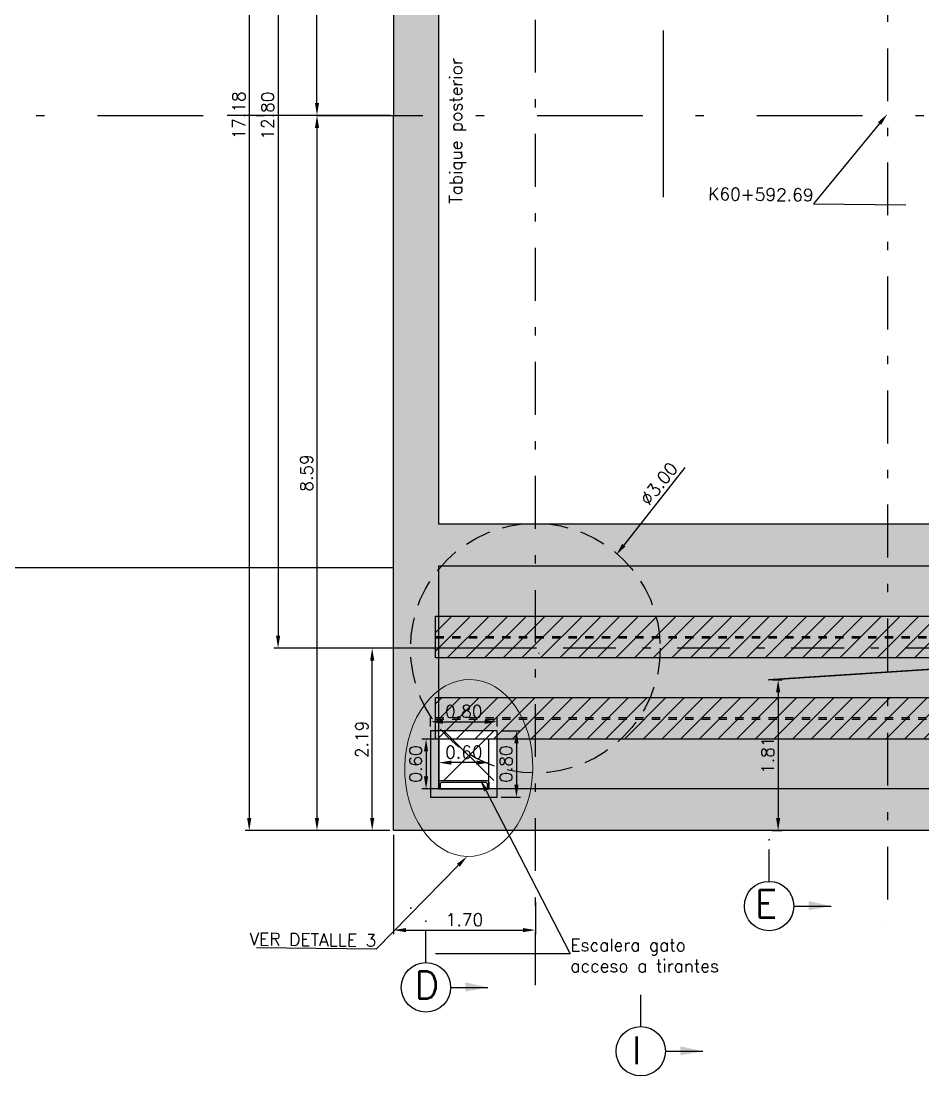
# Model space of a CAD drawing. Header units: metres. Extents: x 1080594 to 1081411, y 976871 to 977162.
# Drawn here: x 1080656.1 to 1080666.93, y 976936.64 to 976949.31 of the extents above; entities that cross this region are included whole.
import ezdxf
from ezdxf import colors
from ezdxf.entities.mleader import LeaderData, LeaderLine
from ezdxf.math import Vec2, Vec3

# ---------------------------------------------------------------- set-up
doc = ezdxf.new("R2010")
doc.units = ezdxf.units.M
doc.header["$LTSCALE"] = 25.4
doc.linetypes.add('DASHDOT', pattern=[1, 0.5, -0.25, 0, -0.25])
doc.linetypes.add('HIDDEN', pattern=[0.375, 0.25, -0.125])
for name, color, linetype in [('CIRCULOCONTRAP', 130, 'Continuous'), ('CONTRAPESO', 3, 'Continuous'), ('DGEO_S3E1_NUEV_BVIA', 60, 'Continuous'), ('dgeo_s3e1_nuevSTALBL', 7, 'Continuous'), ('DIMCONTRAPESO', 1, 'Continuous'), ('EJE APOYOS', 9, 'DASHDOT'), ('EJE PUENTE', 41, 'DASHDOT'), ('ESCALERAGATO', 53, 'Continuous'), ('PERFIL MET', 37, 'Continuous'), ('PILA', 3, 'Continuous'), ('R175COTR', 7, 'Continuous')]:
    doc.layers.add(name, color=color, linetype=linetype)
for name, color, linetype, lineweight in [('COTA', 1, 'Continuous', 30), ('EJECONTRAPESO', 41, 'DASHDOT', 30), ('OTROS', 8, 'Continuous', 5), ('SOLIDOREFCONT', 254, 'Continuous', 5), ('TAPACCESO', 30, 'Continuous', 30), ('TIRANTE', 170, 'Continuous', 30)]:
    doc.layers.add(name, color=color, linetype=linetype, lineweight=lineweight)
doc.styles.add('romans', font='romans.shx')
doc.dimstyles.new('Copy 75', dxfattribs={"dimtxt": 0.15, "dimasz": 0.15, "dimexe": 0.05, "dimexo": 0.05, "dimgap": 0.05, "dimtad": 1, "dimzin": 0, "dimdsep": 46, "dimtxsty": 'romans', "dimcen": 0.002, "dimclrd": 1, "dimclre": 1, "dimclrt": 3, "dimadec": 4, "dimazin": 0, "dimtfac": 1, "dimtofl": 0, "dimtmove": 1, "dimatfit": 3, "dimfxl": 1, "dimtolj": 1, "dimtzin": 0, "dimarcsym": 1})

# ---------------------------------------------------------------- blocks, each defined once
blk = doc.blocks.new('sta_tic')
blk.add_line((0, -0.04164999999999996), (0, 0.04164999999999996))
blk = doc.blocks.new('*D65')
at = {"layer": 'Defpoints', "color": 0, "transparency": 16777216}
for p in [(1080660.313019928, 976941.7793756075), (1080660.573263282, 976941.7793756075), (1080660.573310948, 976939.5894932852)]:
    blk.add_point(p, dxfattribs=at)
at = {"layer": 'DIMCONTRAPESO', "color": 1, "lineweight": -2, "transparency": 16777216}
for p, q in [((1080660.523263282, 976941.7793756075), (1080660.263019928, 976941.7793756075)), ((1080660.313019928, 976939.7394932852), (1080660.313019928, 976941.6293756075)), ((1080660.523310948, 976939.5894932852), (1080660.263019928, 976939.5894932852))]:
    blk.add_line(p, q, dxfattribs=at)
at = {"layer": 'DIMCONTRAPESO', "color": 1, "transparency": 16777216}
for points in [[(1080660.288019928, 976941.6293756075), (1080660.338019928, 976941.6293756075), (1080660.313019928, 976941.7793756075)], [(1080660.288019928, 976939.7394932852), (1080660.338019928, 976939.7394932852), (1080660.313019928, 976939.5894932852)]]:
    blk.add_solid(points, dxfattribs=at)
at = {"layer": 'DIMCONTRAPESO', "color": 3, "transparency": 16777216, "insert": (1080660.188019928, 976940.6844344464), "char_height": 0.15, "attachment_point": 5, "rotation": 90, "style": 'romans'}
blk.add_mtext('\\A1;2.19', dxfattribs=at)
blk = doc.blocks.new('*D66')
at = {"layer": 'Defpoints', "color": 0, "transparency": 16777216}
for p in [(1080660.570608189, 976939.5894934441), (1080662.27317186, 976938.7780392828), (1080662.27317186, 976938.3935351307)]:
    blk.add_point(p, dxfattribs=at)
at = {"layer": 'DIMCONTRAPESO', "color": 1, "lineweight": -2, "transparency": 16777216}
for p, q in [((1080660.570608189, 976939.539493444), (1080660.570608189, 976938.3435351306)), ((1080662.27317186, 976938.7280392827), (1080662.27317186, 976938.3435351306)), ((1080660.720608189, 976938.3935351307), (1080662.12317186, 976938.3935351307))]:
    blk.add_line(p, q, dxfattribs=at)
at = {"layer": 'DIMCONTRAPESO', "color": 1, "transparency": 16777216}
for points in [[(1080660.720608189, 976938.4185351307), (1080660.720608189, 976938.3685351306), (1080660.570608189, 976938.3935351307)], [(1080662.12317186, 976938.4185351307), (1080662.12317186, 976938.3685351306), (1080662.27317186, 976938.3935351307)]]:
    blk.add_solid(points, dxfattribs=at)
at = {"layer": 'DIMCONTRAPESO', "color": 3, "transparency": 16777216, "insert": (1080661.421890025, 976938.5185351307), "char_height": 0.15, "attachment_point": 5, "style": 'romans'}
blk.add_mtext('\\A1;1.70', dxfattribs=at)
blk = doc.blocks.new('*D69')
at = {"layer": 'Defpoints', "color": 0, "transparency": 16777216}
for p in [(1080659.928181577, 976948.1799643373), (1080659.649908516, 976939.5894934441), (1080660.570608189, 976939.5894934441)]:
    blk.add_point(p, dxfattribs=at)
at = {"layer": 'DIMCONTRAPESO', "color": 1, "lineweight": -2, "transparency": 16777216}
for p, q in [((1080659.878181577, 976948.1799643373), (1080659.599908516, 976948.1799643373)), ((1080659.649908516, 976948.0299643372), (1080659.649908516, 976939.7394934441)), ((1080660.520608189, 976939.5894934441), (1080659.599908516, 976939.5894934441))]:
    blk.add_line(p, q, dxfattribs=at)
at = {"layer": 'DIMCONTRAPESO', "color": 1, "transparency": 16777216}
for points in [[(1080659.624908516, 976948.0299643372), (1080659.674908516, 976948.0299643372), (1080659.649908516, 976948.1799643373)], [(1080659.624908516, 976939.7394934441), (1080659.674908516, 976939.7394934441), (1080659.649908516, 976939.5894934441)]]:
    blk.add_solid(points, dxfattribs=at)
at = {"layer": 'DIMCONTRAPESO', "color": 3, "transparency": 16777216, "insert": (1080659.524908516, 976943.8847288907), "char_height": 0.15, "attachment_point": 5, "rotation": 90, "style": 'romans'}
blk.add_mtext('\\A1;8.59', dxfattribs=at)
blk = doc.blocks.new('*D73')
at = {"layer": 'Defpoints', "color": 0, "transparency": 16777216}
for p in [(1080663.243444485, 976942.8998773193), (1080661.388184561, 976940.5423339759)]:
    blk.add_point(p, dxfattribs=at)
at = {"layer": 'DIMCONTRAPESO', "color": 1, "lineweight": -2, "transparency": 16777216}
for p, q in [((1080664.070040967, 976943.950262232), (1080663.336207481, 976943.0177544865)), ((1080662.313814523, 976941.7211056476), (1080662.317814524, 976941.7211056477)), ((1080662.315814523, 976941.7191056479), (1080662.315814523, 976941.7231056477))]:
    blk.add_line(p, q, dxfattribs=at)
at = {"layer": 'DIMCONTRAPESO', "color": 1, "transparency": 16777216}
blk.add_solid([(1080663.316561287, 976943.0332149859), (1080663.355853676, 976943.0022939872), (1080663.243444485, 976942.8998773193)], dxfattribs=at)
at = {"layer": 'DIMCONTRAPESO', "color": 3, "transparency": 16777216, "insert": (1080663.757571646, 976943.7553246047), "char_height": 0.15, "attachment_point": 5, "rotation": 51.799155771718674, "style": 'romans'}
blk.add_mtext('\\A1;∅3.00', dxfattribs=at)
blk = doc.blocks.new('*D91')
at = {"layer": 'Defpoints', "color": 0, "transparency": 16777216}
for p in [(1080661.813263283, 976940.8961763742), (1080661.013263282, 976940.7889934485), (1080661.813263283, 976940.7889934485)]:
    blk.add_point(p, dxfattribs=at)
at = {"layer": 'DIMCONTRAPESO', "color": 1, "lineweight": -2, "transparency": 16777216}
for p, q in [((1080661.013263282, 976940.8389934485), (1080661.013263282, 976940.9461763742)), ((1080661.163263282, 976940.8961763742), (1080661.663263283, 976940.8961763742)), ((1080661.813263283, 976940.8389934485), (1080661.813263283, 976940.9461763742))]:
    blk.add_line(p, q, dxfattribs=at)
at = {"layer": 'DIMCONTRAPESO', "color": 1, "transparency": 16777216}
for points in [[(1080661.163263282, 976940.9211763742), (1080661.163263282, 976940.8711763741), (1080661.013263282, 976940.8961763742)], [(1080661.663263283, 976940.9211763742), (1080661.663263283, 976940.8711763741), (1080661.813263283, 976940.8961763742)]]:
    blk.add_solid(points, dxfattribs=at)
at = {"layer": 'DIMCONTRAPESO', "color": 3, "transparency": 16777216, "insert": (1080661.413263283, 976941.0211763742), "char_height": 0.15, "attachment_point": 5, "style": 'romans'}
blk.add_mtext('\\A1;0.80', dxfattribs=at)
blk = doc.blocks.new('*D92')
at = {"layer": 'Defpoints', "color": 0, "transparency": 16777216}
for p in [(1080661.173263206, 976940.6889934484), (1080660.96027649, 976940.0889934484), (1080661.173263206, 976940.0889934484)]:
    blk.add_point(p, dxfattribs=at)
at = {"layer": 'DIMCONTRAPESO', "color": 1, "lineweight": -2, "transparency": 16777216}
for p, q in [((1080661.123263206, 976940.6889934484), (1080660.91027649, 976940.6889934484)), ((1080660.96027649, 976940.5389934484), (1080660.96027649, 976940.2389934484)), ((1080661.123263206, 976940.0889934484), (1080660.91027649, 976940.0889934484))]:
    blk.add_line(p, q, dxfattribs=at)
at = {"layer": 'DIMCONTRAPESO', "color": 1, "transparency": 16777216}
for points in [[(1080660.93527649, 976940.5389934484), (1080660.98527649, 976940.5389934484), (1080660.96027649, 976940.6889934484)], [(1080660.93527649, 976940.2389934484), (1080660.98527649, 976940.2389934484), (1080660.96027649, 976940.0889934484)]]:
    blk.add_solid(points, dxfattribs=at)
at = {"layer": 'DIMCONTRAPESO', "color": 3, "transparency": 16777216, "insert": (1080660.835276489, 976940.3889934485), "char_height": 0.15, "attachment_point": 5, "rotation": 90, "style": 'romans'}
blk.add_mtext('\\A1;0.60', dxfattribs=at)
blk = doc.blocks.new('*D93')
at = {"layer": 'Defpoints', "color": 0, "transparency": 16777216}
for p in [(1080661.113263282, 976940.4051793386), (1080661.113263282, 976940.1889934485), (1080661.715634172, 976940.1889934485)]:
    blk.add_point(p, dxfattribs=at)
at = {"layer": 'DIMCONTRAPESO', "color": 1, "lineweight": -2, "transparency": 16777216}
for p, q in [((1080661.113263282, 976940.2389934486), (1080661.113263282, 976940.4551793387)), ((1080661.715634172, 976940.2389934486), (1080661.715634172, 976940.4551793387)), ((1080661.565634172, 976940.4051793386), (1080661.263263282, 976940.4051793386))]:
    blk.add_line(p, q, dxfattribs=at)
at = {"layer": 'DIMCONTRAPESO', "color": 1, "transparency": 16777216}
for points in [[(1080661.263263282, 976940.4301793387), (1080661.263263282, 976940.3801793386), (1080661.113263282, 976940.4051793386)], [(1080661.565634172, 976940.4301793387), (1080661.565634172, 976940.3801793386), (1080661.715634172, 976940.4051793386)]]:
    blk.add_solid(points, dxfattribs=at)
at = {"layer": 'DIMCONTRAPESO', "color": 3, "transparency": 16777216, "insert": (1080661.414448727, 976940.5301793386), "char_height": 0.15, "attachment_point": 5, "style": 'romans'}
blk.add_mtext('\\A1;0.60', dxfattribs=at)
blk = doc.blocks.new('*D94')
at = {"layer": 'Defpoints', "color": 0, "transparency": 16777216}
for p in [(1080661.813263283, 976940.7889934485), (1080661.813263283, 976939.9889934486), (1080662.046070617, 976939.9889934486)]:
    blk.add_point(p, dxfattribs=at)
at = {"layer": 'DIMCONTRAPESO', "color": 1, "lineweight": -2, "transparency": 16777216}
for p, q in [((1080661.863263283, 976940.7889934485), (1080662.096070617, 976940.7889934485)), ((1080662.046070617, 976940.6389934485), (1080662.046070617, 976940.1389934486)), ((1080661.863263283, 976939.9889934486), (1080662.096070617, 976939.9889934486))]:
    blk.add_line(p, q, dxfattribs=at)
at = {"layer": 'DIMCONTRAPESO', "color": 1, "transparency": 16777216}
for points in [[(1080662.021070617, 976940.6389934485), (1080662.071070617, 976940.6389934485), (1080662.046070617, 976940.7889934485)], [(1080662.021070617, 976940.1389934486), (1080662.071070617, 976940.1389934486), (1080662.046070617, 976939.9889934486)]]:
    blk.add_solid(points, dxfattribs=at)
at = {"layer": 'DIMCONTRAPESO', "color": 3, "transparency": 16777216, "insert": (1080661.921070617, 976940.3889934487), "char_height": 0.15, "attachment_point": 5, "rotation": 90, "style": 'romans'}
blk.add_mtext('\\A1;0.80', dxfattribs=at)
blk = doc.blocks.new('*D97')
at = {"layer": 'Defpoints', "color": 0, "transparency": 16777216}
for p in [(1080659.649908516, 976956.7700577831), (1080659.649908516, 976956.7700577831), (1080659.649908516, 976948.1799643373)]:
    blk.add_point(p, dxfattribs=at)
at = {"layer": 'DIMCONTRAPESO', "color": 1, "lineweight": -2, "transparency": 16777216}
blk.add_line((1080659.649908516, 976948.3299643373), (1080659.649908516, 976956.6200577831), dxfattribs=at)
at = {"layer": 'DIMCONTRAPESO', "color": 1, "transparency": 16777216}
for points in [[(1080659.624908516, 976956.6200577831), (1080659.674908516, 976956.6200577831), (1080659.649908516, 976956.7700577831)], [(1080659.624908516, 976948.3299643373), (1080659.674908516, 976948.3299643373), (1080659.649908516, 976948.1799643373)]]:
    blk.add_solid(points, dxfattribs=at)
at = {"layer": 'DIMCONTRAPESO', "color": 3, "transparency": 16777216, "insert": (1080659.524908516, 976952.4750110604), "char_height": 0.15, "attachment_point": 5, "rotation": 90, "style": 'romans'}
blk.add_mtext('\\A1;8.59', dxfattribs=at)
blk = doc.blocks.new('*D133')
at = {"layer": 'COTA', "color": 1, "lineweight": -2, "transparency": 16777216}
for p, q in [((1080665.123263282, 976941.399768764), (1080665.239537978, 976941.399768764)), ((1080665.189537978, 976941.249768764), (1080665.189537978, 976939.7392286262)), ((1080665.123233866, 976939.5892286262), (1080665.239537978, 976939.5892286262))]:
    blk.add_line(p, q, dxfattribs=at)
at = {"layer": 'COTA', "color": 1, "transparency": 16777216}
for points in [[(1080665.164537978, 976941.249768764), (1080665.214537978, 976941.249768764), (1080665.189537978, 976941.399768764)], [(1080665.164537978, 976939.7392286262), (1080665.214537978, 976939.7392286262), (1080665.189537978, 976939.5892286262)]]:
    blk.add_solid(points, dxfattribs=at)
at = {"layer": 'Defpoints', "color": 0, "transparency": 16777216}
for p in [(1080665.073263282, 976941.399768764), (1080665.073233866, 976939.5892286262), (1080665.189537978, 976939.5892286262)]:
    blk.add_point(p, dxfattribs=at)
at = {"layer": 'COTA', "color": 3, "transparency": 16777216, "insert": (1080665.064537978, 976940.4944986952), "char_height": 0.15, "attachment_point": 5, "rotation": 90, "style": 'romans'}
blk.add_mtext('\\A1;1.81', dxfattribs=at)
blk = doc.blocks.new('*D336')
at = {"layer": 'COTA', "color": 1, "lineweight": -2, "transparency": 16777216}
for p, q in [((1080660.523263282, 976956.7704352259), (1080658.785795566, 976956.7704352259)), ((1080658.835795566, 976956.6204352259), (1080658.835795566, 976939.739493508)), ((1080660.522252801, 976939.589493508), (1080658.785795566, 976939.589493508))]:
    blk.add_line(p, q, dxfattribs=at)
at = {"layer": 'COTA', "color": 1, "transparency": 16777216}
for points in [[(1080658.810795566, 976956.6204352259), (1080658.860795566, 976956.6204352259), (1080658.835795566, 976956.7704352259)], [(1080658.810795566, 976939.739493508), (1080658.860795566, 976939.739493508), (1080658.835795566, 976939.589493508)]]:
    blk.add_solid(points, dxfattribs=at)
at = {"layer": 'Defpoints', "color": 0, "transparency": 16777216}
for p in [(1080660.573263282, 976956.7704352259), (1080658.835795566, 976939.589493508), (1080660.572252801, 976939.589493508)]:
    blk.add_point(p, dxfattribs=at)
at = {"layer": 'COTA', "color": 3, "transparency": 16777216, "insert": (1080658.710795566, 976948.1799643671), "char_height": 0.15, "attachment_point": 5, "rotation": 90, "style": 'romans'}
blk.add_mtext('\\A1;17.18', dxfattribs=at)
blk = doc.blocks.new('*D337')
at = {"layer": 'COTA', "color": 1, "lineweight": -2, "transparency": 16777216}
for p, q in [((1080662.174529198, 976954.5754543932), (1080659.132344544, 976954.5754543932)), ((1080659.182344544, 976954.4254543931), (1080659.182344544, 976941.9293756075)), ((1080662.223171862, 976941.7793756075), (1080659.132344544, 976941.7793756075))]:
    blk.add_line(p, q, dxfattribs=at)
at = {"layer": 'COTA', "color": 1, "transparency": 16777216}
for points in [[(1080659.157344544, 976954.4254543931), (1080659.207344544, 976954.4254543931), (1080659.182344544, 976954.5754543932)], [(1080659.157344544, 976941.9293756075), (1080659.207344544, 976941.9293756075), (1080659.182344544, 976941.7793756075)]]:
    blk.add_solid(points, dxfattribs=at)
at = {"layer": 'Defpoints', "color": 0, "transparency": 16777216}
for p in [(1080662.224529198, 976954.5754543932), (1080659.182344544, 976941.7793756075), (1080662.273171862, 976941.7793756075)]:
    blk.add_point(p, dxfattribs=at)
at = {"layer": 'COTA', "color": 3, "transparency": 16777216, "insert": (1080659.057344544, 976948.1774150004), "char_height": 0.15, "attachment_point": 5, "rotation": 90, "style": 'romans'}
blk.add_mtext('\\A1;12.80', dxfattribs=at)

msp = doc.modelspace()

# ---------------------------------------------------------------- hatches: boundary and pattern name
at = {"layer": 'PERFIL MET', "linetype": 'HIDDEN', "ltscale": 0.005}
h = msp.add_hatch(dxfattribs=at)
h.set_pattern_fill('ANSI31', color=256, scale=0.05)
h.set_pattern_definition([(45, (0, -12.18698181025684), (-0.1122532015133644, 0.1122532015133644), [])])
h.paths.add_polyline_path([(1080661.073263282, 976942.1666483897), (1080681.573263282, 976942.1585252528), (1080681.573263282, 976941.6585252528), (1080661.073263282, 976941.6666483897)])
h = msp.add_hatch(dxfattribs=at)
h.set_pattern_fill('ANSI31', color=256, scale=0.05)
h.set_pattern_definition([(45, (0, -13.49315612355713), (-0.1122532015133644, 0.1122532015133644), [])])
h.paths.add_polyline_path([(1080661.073263282, 976941.187574644), (1080681.573263282, 976941.187574644), (1080681.573263282, 976940.687574644), (1080661.073263282, 976940.687574644)])
at = {"layer": 'SOLIDOREFCONT', "transparency": 33554541}
h = msp.add_hatch(color=251, dxfattribs=at)
h.dxf.hatch_style = 1
h.paths.add_polyline_path([(1080660.570652215, 976939.5894934415), (1080677.573259857, 976939.5884934487), (1080677.573259857, 976956.7704352259), (1080660.573263282, 976956.7704352259)])
h.paths.add_polyline_path([(1080661.113263282, 976953.5904881151), (1080661.113263206, 976956.2704881151), (1080677.073263206, 976956.2704881151), (1080677.073263282, 976953.5904881151)], flags=16)
h.paths.add_polyline_path([(1080661.113263282, 976953.0953415143), (1080677.073263282, 976953.0953415143), (1080677.073263282, 976943.2694934485), (1080661.113263282, 976943.2694934485)], flags=16)
h.paths.add_polyline_path([(1080661.113263282, 976942.7694934487), (1080677.073263282, 976942.7694934487), (1080677.073263282, 976940.0889934485), (1080661.113263282, 976940.0889934485)], flags=16)
at = {"layer": 'SOLIDOREFCONT', "transparency": 33554546}
h = msp.add_hatch(color=252, dxfattribs=at)
h.dxf.hatch_style = 1
h.paths.add_polyline_path([(1080661.813263283, 976940.0889934484), (1080661.813263283, 976940.7889934485), (1080661.113263282, 976940.7889934485), (1080661.113263282, 976942.7694934487), (1080677.073263282, 976942.7694934487), (1080677.073263282, 976940.0889934484)])

# ---------------------------------------------------------------- linework, layer by layer
for p, q in [((1080665.081474936, 976938.9787451125), (1080665.081474936, 976939.3599285915)), ((1080665.375723379, 976938.6814349125), (1080665.826775265, 976938.6814349125)), ((1080660.958571517, 976938.0025616108), (1080660.958571517, 976938.3837450898)), ((1080661.252819961, 976937.7052514107), (1080661.703871846, 976937.7052514107)), ((1080663.539744854, 976937.2353254089), (1080663.539744854, 976937.6165088878)), ((1080663.833993297, 976936.9380152088), (1080664.285045183, 976936.9380152088))]:
    msp.add_line(p, q)
for p in [(1080665.081474936, 976939.4785809357), (1080660.775882457, 976938.657863606), (1080660.958571517, 976938.502397434)]:
    msp.add_point(p)
for points in [[(1080665.555920098, 976938.7413565962), (1080665.555920098, 976938.6315994276), (1080665.826775265, 976938.6814349125)], [(1080661.433016679, 976937.7651730945), (1080661.433016679, 976937.6554159258), (1080661.703871846, 976937.7052514107)], [(1080664.014190016, 976936.9979368926), (1080664.014190016, 976936.8881797239), (1080664.285045183, 976936.9380152088)]]:
    msp.add_solid(points)
at = {"layer": 'CIRCULOCONTRAP'}
for centre in [(1080665.081474936, 976938.6821142532), (1080660.958571517, 976937.7059307514), (1080663.539744854, 976936.9386945495)]:
    msp.add_circle(centre, 0.296630859375, dxfattribs=at)
at = {"layer": 'CONTRAPESO'}
for points in [[(1080660.573263282, 976956.7704352259), (1080677.573263206, 976956.7704352259), (1080677.573263282, 976939.5884934484), (1080660.570608189, 976939.5894934441)], [(1080661.113263282, 976943.2694934485), (1080661.113263282, 976953.0953415143), (1080677.073263282, 976953.0953415143), (1080677.073263282, 976943.2694934485)]]:
    msp.add_lwpolyline(points, close=True, dxfattribs=at)
msp.add_lwpolyline([(1080677.073263282, 976939.6790392828), (1080677.073263282, 976940.0889934485), (1080661.113263282, 976940.0889934485), (1080661.113263282, 976942.7694934487), (1080677.073263282, 976942.7694934487), (1080677.073263282, 976939.6790392828)], dxfattribs=at)
at = {"layer": 'DGEO_S3E1_NUEV_BVIA'}
msp.add_line((1080654.269319884, 976942.7480423115), (1080660.573263282, 976942.7480423115), dxfattribs=at)
at = {"layer": 'DIMCONTRAPESO', "color": 2}
msp.add_lwpolyline([(1080660.530532426, 976948.1799643373), (1080658.570675008, 976948.1799643373)], dxfattribs=at)
at = {"layer": 'EJE APOYOS', "ltscale": 0.05}
for points in [[(1080662.273171862, 976937.7338210181), (1080662.273171786, 976956.1093535449)], [(1080678.311138112, 976941.7793756075), (1080660.080480614, 976941.7793756075)]]:
    msp.add_lwpolyline(points, dxfattribs=at)
at = {"layer": 'EJE PUENTE', "ltscale": 0.1}
msp.add_lwpolyline([(1080643.813269292, 976948.1799643373), (1081123.813502475, 976948.1799643373)], dxfattribs=at)
at = {"layer": 'EJECONTRAPESO', "ltscale": 0.05}
msp.add_lwpolyline([(1080666.503263282, 976959.9446601154), (1080666.503263282, 976938.439959088)], dxfattribs=at)
at = {"layer": 'ESCALERAGATO'}
for points in [[(1080661.138263282, 976940.1886121978), (1080661.688263283, 976940.1886121978, -0.414213562373095), (1080661.713263283, 976940.1636121977), (1080661.713263283, 976940.0889934485), (1080661.113263282, 976940.0889934485), (1080661.113263282, 976940.1636121977, -0.414213562373095)], [(1080661.148263282, 976940.1686121977), (1080661.678263283, 976940.1686121977, -0.414213562373095), (1080661.693263283, 976940.1536121977), (1080661.693263283, 976940.0889934485), (1080661.133263282, 976940.0889934485), (1080661.133263282, 976940.1536121977, -0.414213562373095)]]:
    msp.add_lwpolyline(points, format="xyb", close=True, dxfattribs=at)
at = {"layer": 'OTROS'}
msp.add_ellipse((1080661.473468515, 976940.3416545695), major_axis=(0.0200218436005548, 1.06225781176104), ratio=0.7236779470690722, dxfattribs=at)
at = {"layer": 'PERFIL MET'}
for points in [[(1080661.073263282, 976942.1625868212), (1080681.573263282, 976942.1625868212), (1080681.573263282, 976941.6625868212), (1080661.073263282, 976941.6625868212)], [(1080661.073263282, 976941.187574644), (1080681.573263282, 976941.187574644), (1080681.573263282, 976940.687574644), (1080661.073263282, 976940.687574644)]]:
    msp.add_lwpolyline(points, close=True, dxfattribs=at)
at = {"layer": 'PERFIL MET', "linetype": 'HIDDEN', "ltscale": 0.005}
for points in [[(1080661.073263282, 976941.9221118214), (1080681.573263282, 976941.9221118214)], [(1080661.073263282, 976941.9030618214), (1080681.573263282, 976941.9030618214)], [(1080661.073263282, 976940.9470996439), (1080681.573263282, 976940.9470996439)], [(1080661.073263282, 976940.928049644), (1080681.573263282, 976940.928049644)]]:
    msp.add_lwpolyline(points, dxfattribs=at)
at = {"layer": 'PILA', "color": 9, "linetype": 'HIDDEN', "ltscale": 0.05}
msp.add_circle((1080662.273171862, 976941.7794778588), 1.5, dxfattribs=at)
at = {"layer": 'TAPACCESO'}
for p, q in [((1080661.173263206, 976940.7889934485), (1080661.773263206, 976940.1889934485)), ((1080661.173263206, 976940.1889934485), (1080661.773263206, 976940.7889934485))]:
    msp.add_line(p, q, dxfattribs=at)
for points in [[(1080661.013263282, 976939.9889934486), (1080661.813263283, 976939.9889934486), (1080661.813263283, 976940.7889934485), (1080661.013263282, 976940.7889934485)], [(1080661.113263282, 976940.0889934485), (1080661.713263283, 976940.0889934485), (1080661.713263283, 976940.6889934485), (1080661.113263282, 976940.6889934485)]]:
    msp.add_lwpolyline(points, close=True, dxfattribs=at)
at = {"layer": 'TIRANTE', "const_width": 0.017}
msp.add_lwpolyline([(1080743.515950892, 976946.4990678059), (1080665.073263282, 976941.399768764)], dxfattribs=at)

# ---------------------------------------------------------------- block references
at = {"layer": 'dgeo_s3e1_nuevSTALBL', "xscale": 24.00960384153662, "yscale": 24.00960384153662, "zscale": 24.00960384153662}
msp.add_blockref('sta_tic', (1080663.813263282, 976948.1980423117), dxfattribs=at)

# ---------------------------------------------------------------- texts
at = {"layer": 'COTA', "color": 3, "insert": (1080661.243594091, 976948.8680626746), "char_height": 0.15, "width": 3.516408503055573, "attachment_point": 3, "rotation": 90, "style": 'romans'}
msp.add_mtext('Tabique posterior\\P', dxfattribs=at)
at = {"layer": 'R175COTR', "char_height": 0.33, "width": 0.4150010265334458, "style": 'romans'}
for s, insert, attachment_point in [('{\\C0;E}', (1080665.17849871, 976938.545304496), 9), ('{\\C0;D}', (1080661.116018432, 976937.5691209942), 9), ('{\\C0;I}', (1080663.543834238, 976937.1139353253), 3)]:
    msp.add_mtext(s, dxfattribs=dict(at, insert=insert, attachment_point=attachment_point))

# ---------------------------------------------------------------- dimensions: what is measured, and where the dimension line sits
at = {"layer": 'COTA', "color": 2}
for base, p1, p2, picture, middle in [((1080658.835795566, 976939.589493508), (1080660.573263282, 976956.7704352259), (1080660.572252801, 976939.589493508), '*D336', (1080658.710795566, 976948.1799643671)), ((1080659.182344544, 976941.7793756075), (1080662.224529198, 976954.5754543932), (1080662.273171862, 976941.7793756075), '*D337', (1080659.057344544, 976948.1774150004)), ((1080665.189537978, 976939.5892286262), (1080665.073263282, 976941.399768764), (1080665.073233866, 976939.5892286262), '*D133', (1080665.064537978, 976940.4944986952))]:
    dim = msp.add_linear_dim(base=base, p1=p1, p2=p2, angle=90, dimstyle='Copy 75', dxfattribs=at)
    dim.commit()
    dim.dimension.update_dxf_attribs({"geometry": picture, "text_midpoint": middle})
at = {"layer": 'DIMCONTRAPESO', "color": 2}
dim = msp.add_linear_dim(base=(1080659.649908516, 976956.7700577831), p1=(1080659.649908516, 976948.1799643373), p2=(1080659.649908516, 976956.7700577831), angle=90, dimstyle='Copy 75', dxfattribs=at)
dim.commit()
dim.dimension.update_dxf_attribs({"geometry": '*D97', "text_midpoint": (1080659.524908516, 976952.4750110604)})
at = {"layer": 'DIMCONTRAPESO'}
for base, p1, p2, picture, middle in [((1080659.649908516, 976939.5894934441), (1080659.928181577, 976948.1799643373), (1080660.570608189, 976939.5894934441), '*D69', (1080659.524908516, 976943.8847288907)), ((1080660.313019928, 976941.7793756075), (1080660.573310948, 976939.5894932852), (1080660.573263282, 976941.7793756075), '*D65', (1080660.188019928, 976940.6844344464)), ((1080662.046070617, 976939.9889934486), (1080661.813263283, 976940.7889934485), (1080661.813263283, 976939.9889934486), '*D94', (1080661.921070617, 976940.3889934487)), ((1080660.96027649, 976940.0889934484), (1080661.173263206, 976940.6889934484), (1080661.173263206, 976940.0889934484), '*D92', (1080660.835276489, 976940.3889934485))]:
    dim = msp.add_linear_dim(base=base, p1=p1, p2=p2, angle=90, dimstyle='Copy 75', dxfattribs=at)
    dim.commit()
    dim.dimension.update_dxf_attribs({"geometry": picture, "text_midpoint": middle})
dim = msp.add_diameter_dim_2p(p1=(1080661.388184561, 976940.5423339759), p2=(1080663.243444485, 976942.8998773193), dimstyle='Copy 75', dxfattribs=at)
dim.commit()
dim.dimension.update_dxf_attribs({"geometry": '*D73', "text_midpoint": (1080663.855802618, 976943.6780221078), "dimtype": 163})
for base, p1, p2, picture, middle in [((1080661.813263283, 976940.8961763742), (1080661.013263282, 976940.7889934485), (1080661.813263283, 976940.7889934485), '*D91', (1080661.413263283, 976941.0211763742)), ((1080661.113263282, 976940.4051793386), (1080661.715634172, 976940.1889934485), (1080661.113263282, 976940.1889934485), '*D93', (1080661.414448727, 976940.5301793386)), ((1080662.27317186, 976938.3935351307), (1080660.570608189, 976939.5894934441), (1080662.27317186, 976938.7780392828), '*D66', (1080661.421890025, 976938.5185351307))]:
    dim = msp.add_linear_dim(base=base, p1=p1, p2=p2, dimstyle='Copy 75', dxfattribs=at)
    dim.commit()
    dim.dimension.update_dxf_attribs({"geometry": picture, "text_midpoint": middle})

# ---------------------------------------------------------------- leaders
at = {"layer": 'COTA'}
ml = msp.add_multileader_mtext('Standard', dxfattribs=at)
ml.set_content('K60+592.69', color=3, style='romans')
ml.set_leader_properties(color=256)
ml.build(insert=Vec2(0, 0))
ml.multileader.update_dxf_attribs({"text_left_attachment_type": 6, "text_right_attachment_type": 6, "dogleg_length": 0, "arrow_head_size": 0.15})
ctx = ml.context
ctx.base_point, ctx.char_height, ctx.arrow_head_size, ctx.landing_gap_size, ctx.plane_origin, ctx.plane_x_axis, ctx.plane_y_axis = Vec3(1080664.264247714, 976947.1336610827), 0.15, 0.15, 0, Vec3(1080664.271684193, 976954.3418322473), Vec3(0.9999352659589026, -0.01137822005845793), Vec3(0.01137822005845793, 0.9999352659589026)
ctx.left_attachment, ctx.right_attachment, ctx.text_align_type = 6, 6, 2
notes = []
notes.append((ctx, [(1, (1, 1, 0), (1080665.614160323, 976947.1183004857), (-1, 0), 0, [(0, [(1080666.503263282, 976948.1980423122)], 0, [])])]))
ctx.mtext.insert, ctx.mtext.text_direction, ctx.mtext.rotation, ctx.mtext.alignment, ctx.mtext.flow_direction = Vec3(1080665.616208403, 976947.2982888336), Vec3(0.9999352659589026, -0.01137822005845793), 6.271806841595382, 3, 5
ml = msp.add_multileader_mtext('Standard', dxfattribs=at)
ml.set_content('VER DETALLE 3', color=3, style='romans')
ml.set_leader_properties(color=256)
ml.build(insert=Vec2(0, 0))
ml.multileader.update_dxf_attribs({"text_left_attachment_type": 6, "text_right_attachment_type": 6, "dogleg_length": 0, "arrow_head_size": 0.15})
ctx = ml.context
ctx.base_point, ctx.char_height, ctx.arrow_head_size, ctx.landing_gap_size, ctx.plane_origin, ctx.plane_x_axis, ctx.plane_y_axis = Vec3(1080658.625432051, 976938.1847103833), 0.15, 0.15, 0, Vec3(1080658.994918807, 976947.153771045), Vec3(0.9999352659589026, -0.01137822005845793), Vec3(0.01137822005845793, 0.9999352659589026)
ctx.left_attachment, ctx.right_attachment, ctx.text_align_type = 6, 6, 2
notes.append((ctx, [(1, (1, 1, 0), (1080660.361033977, 976938.1649610442), (-1, 0), 0, [(0, [(1080661.453446671, 976939.2793967577)], 0, [])])]))
ctx.mtext.insert, ctx.mtext.text_direction, ctx.mtext.rotation, ctx.mtext.width, ctx.mtext.alignment, ctx.mtext.flow_direction = Vec3(1080660.363082056, 976938.3449493921), Vec3(0.9999352659589028, -0.01137822005845793), 6.271806841595382, 2.610146250515303, 3, 5
at = {"layer": 'DIMCONTRAPESO'}
ml = msp.add_multileader_mtext('Standard', dxfattribs=at)
ml.set_content('Escalera gato\\Pacceso a tirantes', color=3, style='romans')
ml.set_leader_properties(color=256)
ml.build(insert=Vec2(0, 0))
ml.multileader.update_dxf_attribs({"text_left_attachment_type": 6, "text_right_attachment_type": 6, "dogleg_length": 0, "arrow_head_size": 0.15})
ctx = ml.context
ctx.base_point, ctx.char_height, ctx.arrow_head_size, ctx.landing_gap_size, ctx.plane_origin = Vec3(1080662.692564532, 976938.1086780403), 0.15, 0.15, 0, Vec3(1080661.473263283, 976940.1216775092)
ctx.left_attachment, ctx.right_attachment = 6, 6
notes.append((ctx, [(1, (1, 1, 0), (1080662.692564532, 976938.1086780403), (1, 0), 0, [(0, [(1080661.611827347, 976940.2016775091)], 0, [])])]))
ctx.mtext.insert, ctx.mtext.flow_direction = Vec3(1080662.692564532, 976938.2886780404), 5
for ctx, leaders in notes:
    for number, flags, end, landing, length, lines in leaders:
        leader = LeaderData()
        leader.index, (leader.has_last_leader_line, leader.has_dogleg_vector, leader.attachment_direction) = number, flags
        leader.last_leader_point, leader.dogleg_vector, leader.dogleg_length = Vec3(end), Vec3(landing), length
        for number, points, colour, breaks in lines:
            line = LeaderLine()
            line.index, line.vertices, line.color, line.breaks = number, Vec3.list(points), colors.encode_raw_color(colour), breaks
            leader.lines.append(line)
        ctx.leaders.append(leader)

doc.saveas('drawing.dxf')
